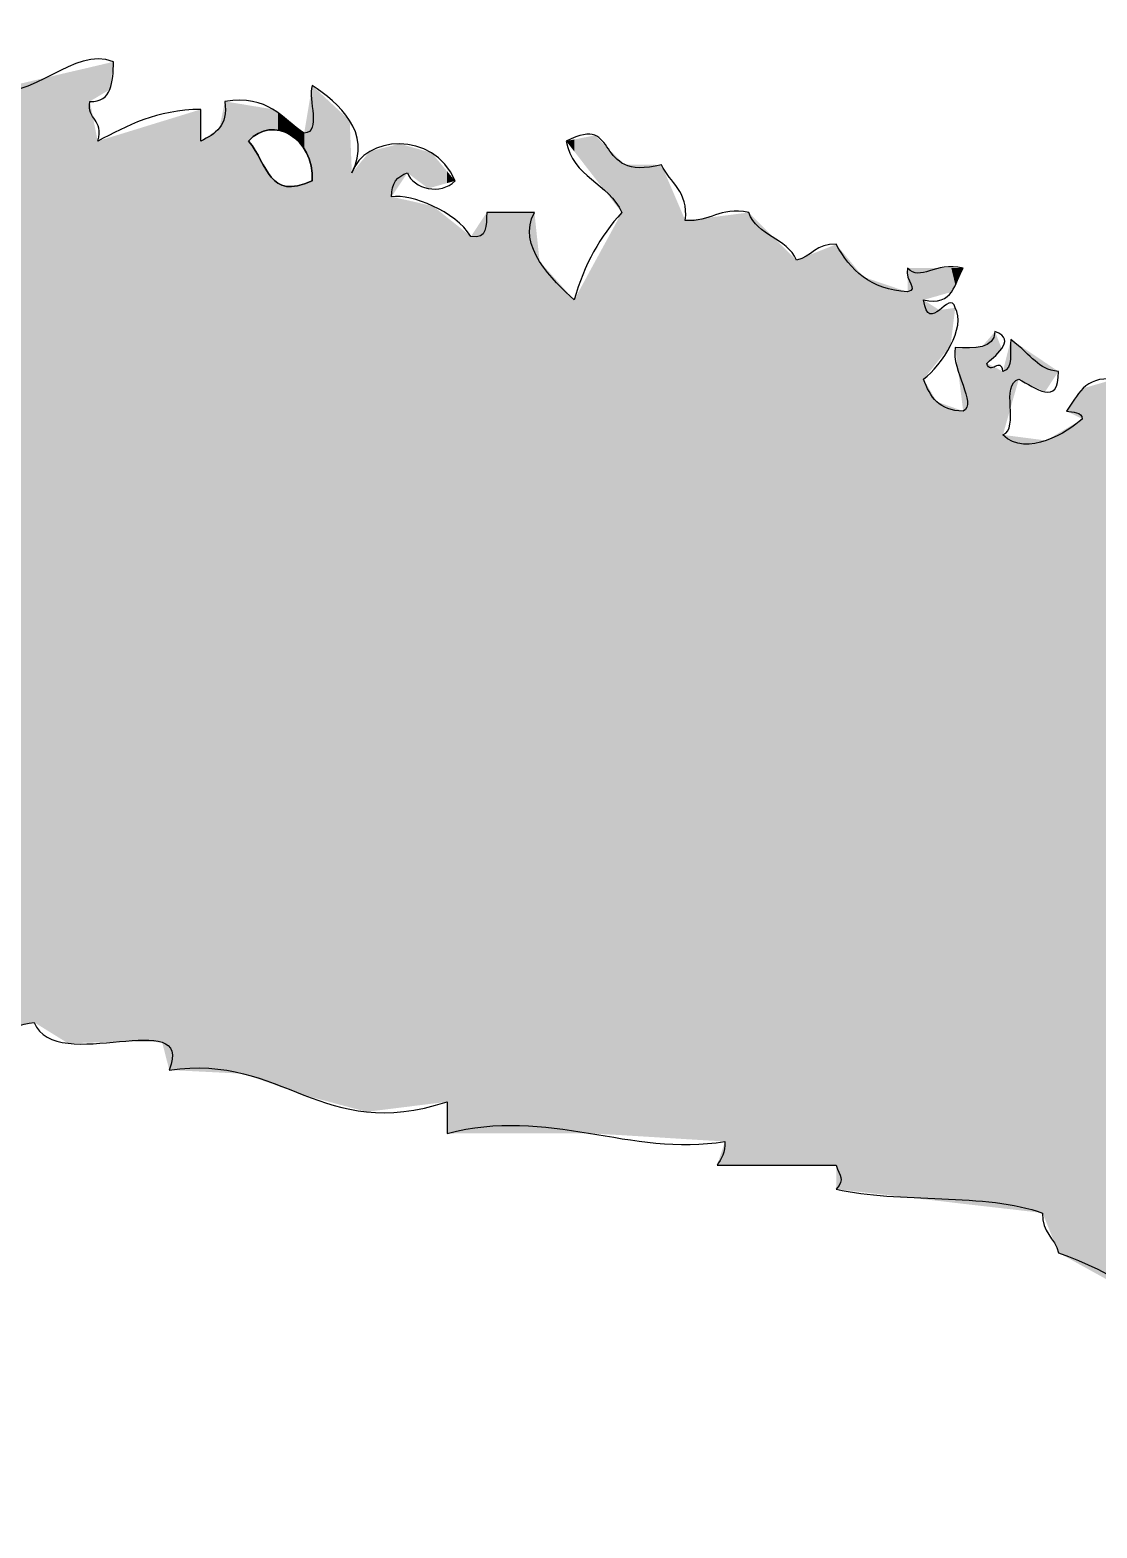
# Model space of a CAD drawing. Extents: x 25.5 to 72.5, y 5 to 83.
# Drawn here: x 49.37 to 60.75, y 67.07 to 83.04 of the extents above; entities that cross this region are included whole.
import ezdxf

# ---------------------------------------------------------------- set-up
doc = ezdxf.new("R2010")
doc.units = 0
doc.layers.add('LAYER_1', color=7, linetype='CONTINUOUS')

# ---------------------------------------------------------------- blocks, each defined once
blk = doc.blocks.new('*U12')
at = {"layer": 'LAYER_1', "color": 7}
for points in [[(50.01, 72.245), (49.777, 82.591), (50.01, 82.645)], [(50.094, 82.332), (50.01, 82.645), (50.094, 82.665)], [(50.222, 82.408), (50.094, 82.665), (50.222, 82.695)], [(50.222, 82.408), (50.222, 82.695), (50.264, 82.705)], [(49.417, 72.461), (48.825, 82.367), (49.417, 82.506)], [(49.777, 72.238), (49.417, 82.506), (49.777, 82.591)], [(49.417, 72.461), (49.417, 82.506), (49.777, 72.238)], [(52.38, 81.519), (52.369, 82.382), (52.38, 82.447)], [(52.381, 81.435), (52.38, 82.447), (52.381, 82.451)], [(52.38, 81.519), (52.38, 82.447), (52.381, 81.435)], [(52.381, 71.662), (52.381, 82.451), (52.781, 71.555)], [(51.449, 71.923), (51.393, 82), (51.449, 82.282)], [(51.449, 71.923), (51.449, 82.282), (51.647, 71.913)], [(52.369, 81.597), (52.349, 82.262), (52.369, 82.382)], [(52.369, 81.597), (52.369, 82.382), (52.38, 81.519)], [(51.195, 71.936), (50.857, 82.093), (51.195, 82.197)], [(51.647, 71.913), (51.647, 82.25), (51.703, 71.893)], [(51.977, 81.979), (51.977, 82.184), (51.978, 81.979)], [(51.978, 81.979), (51.978, 82.184), (52.015, 81.974)], [(52.015, 81.974), (52.015, 82.156), (52.035, 81.971)], [(52.035, 81.971), (52.035, 82.141), (52.057, 81.964)], [(52.057, 81.964), (52.057, 82.124), (52.092, 81.953)], [(52.349, 81.669), (52.321, 82.093), (52.349, 82.262)], [(52.349, 81.669), (52.349, 82.262), (52.369, 81.597)], [(50.781, 72.249), (50.327, 81.93), (50.781, 82.07)], [(50.857, 71.953), (50.781, 82.07), (50.857, 82.093)], [(50.781, 72.249), (50.781, 82.07), (50.857, 71.953)], [(50.857, 71.953), (50.857, 82.093), (51.195, 71.936)], [(51.393, 71.926), (51.195, 81.859), (51.393, 82)], [(51.393, 71.926), (51.393, 82), (51.449, 71.923)], [(52.092, 81.953), (52.092, 82.098), (52.106, 81.946)], [(52.106, 81.946), (52.106, 82.087), (52.146, 81.926)], [(52.146, 81.926), (52.146, 82.057), (52.161, 81.915)], [(52.161, 81.915), (52.161, 82.045), (52.197, 81.89)], [(52.197, 81.89), (52.197, 82.018), (52.225, 81.864)], [(52.225, 81.864), (52.225, 81.997), (52.244, 81.846)], [(52.244, 81.846), (52.244, 81.983), (52.286, 81.794)], [(52.298, 81.773), (52.296, 81.943), (52.298, 81.955)], [(52.321, 81.735), (52.298, 81.955), (52.321, 82.093)], [(52.298, 81.773), (52.298, 81.955), (52.321, 81.735)], [(52.321, 81.735), (52.321, 82.093), (52.349, 81.669)], [(52.781, 71.555), (52.781, 82.079), (52.804, 71.549)], [(50.222, 72.252), (50.094, 81.859), (50.222, 81.898)], [(50.264, 72.254), (50.222, 81.898), (50.264, 81.911)], [(50.327, 72.256), (50.264, 81.911), (50.327, 81.93)], [(50.327, 72.256), (50.327, 81.93), (50.781, 72.249)], [(51.195, 71.936), (51.195, 81.859), (51.393, 71.926)], [(51.703, 71.893), (51.703, 81.859), (51.74, 71.88)], [(51.74, 71.88), (51.74, 81.81), (51.753, 71.876)], [(52.286, 81.794), (52.286, 81.951), (52.293, 81.782)], [(52.293, 81.782), (52.293, 81.945), (52.296, 81.777)], [(52.296, 81.777), (52.296, 81.943), (52.298, 81.773)], [(53.227, 71.54), (52.995, 81.749), (53.227, 81.808)], [(53.314, 81.397), (53.227, 81.808), (53.314, 81.83)], [(53.397, 81.52), (53.397, 81.807), (53.617, 81.354)], [(55.175, 81.75), (55.09, 81.859), (55.175, 81.876)], [(55.326, 81.555), (55.175, 81.876), (55.326, 81.906)], [(55.175, 81.75), (55.175, 81.876), (55.326, 81.555)], [(55.394, 81.467), (55.326, 81.906), (55.394, 81.92)], [(55.326, 81.555), (55.326, 81.906), (55.394, 81.467)], [(55.394, 81.467), (55.394, 81.92), (55.54, 81.28)], [(51.753, 71.876), (51.753, 81.791), (51.773, 71.869)], [(51.773, 71.869), (51.773, 81.76), (51.806, 71.857)], [(51.806, 71.857), (51.806, 81.702), (51.832, 71.848)], [(51.832, 71.848), (51.832, 81.656), (51.862, 71.837)], [(52.962, 71.507), (52.804, 81.52), (52.962, 81.709)], [(52.995, 71.511), (52.962, 81.709), (52.995, 81.749)], [(55.54, 81.28), (55.54, 81.776), (55.682, 81.097)], [(55.682, 71.258), (55.682, 81.639), (55.714, 71.256)], [(51.862, 71.837), (51.862, 81.602), (51.886, 71.829)], [(51.886, 71.829), (51.886, 81.558), (51.914, 71.819)], [(51.914, 71.819), (51.914, 81.513), (51.919, 71.817)], [(51.919, 71.817), (51.919, 81.506), (51.944, 71.808)], [(52.804, 71.549), (52.804, 81.52), (52.962, 71.507)], [(55.714, 71.256), (55.714, 81.609), (56.106, 71.232)], [(56.106, 71.232), (56.106, 81.605), (56.36, 71.216)], [(51.944, 71.808), (51.944, 81.473), (51.959, 71.803)], [(51.959, 71.803), (51.959, 81.458), (51.977, 71.797)], [(51.977, 71.797), (51.977, 81.438), (51.978, 71.797)], [(51.978, 71.797), (51.978, 81.438), (52.015, 71.783)], [(52.015, 71.783), (52.015, 81.409), (52.035, 71.776)], [(52.035, 71.776), (52.035, 81.399), (52.057, 71.768)], [(52.057, 71.768), (52.057, 81.388), (52.092, 71.756)], [(52.092, 71.756), (52.092, 81.379), (52.106, 71.751)], [(52.106, 71.751), (52.106, 81.376), (52.146, 71.737)], [(52.146, 71.737), (52.146, 81.374), (52.161, 71.732)], [(52.197, 71.719), (52.161, 81.373), (52.197, 81.378)], [(52.161, 71.732), (52.161, 81.373), (52.197, 71.719)], [(52.225, 71.709), (52.197, 81.378), (52.225, 81.382)], [(52.197, 71.719), (52.197, 81.378), (52.225, 71.709)], [(52.244, 71.703), (52.225, 81.382), (52.244, 81.387)], [(52.225, 71.709), (52.225, 81.382), (52.244, 71.703)], [(52.286, 71.688), (52.244, 81.387), (52.286, 81.399)], [(52.244, 71.703), (52.244, 81.387), (52.286, 71.688)], [(52.293, 71.685), (52.286, 81.399), (52.293, 81.401)], [(52.286, 71.688), (52.286, 81.399), (52.293, 71.685)], [(52.293, 71.685), (52.293, 81.401), (52.296, 71.685)], [(52.296, 71.685), (52.293, 81.401), (52.296, 81.401)], [(52.298, 71.684), (52.296, 81.401), (52.298, 81.402)], [(52.296, 71.685), (52.296, 81.401), (52.298, 71.684)], [(52.321, 71.678), (52.298, 81.402), (52.321, 81.411)], [(52.298, 71.684), (52.298, 81.402), (52.321, 71.678)], [(52.349, 71.67), (52.321, 81.411), (52.349, 81.423)], [(52.321, 71.678), (52.321, 81.411), (52.349, 71.67)], [(52.369, 71.665), (52.349, 81.423), (52.369, 81.431)], [(52.349, 71.67), (52.349, 81.423), (52.369, 71.665)], [(52.38, 71.662), (52.369, 81.431), (52.38, 81.435)], [(52.369, 71.665), (52.369, 81.431), (52.38, 71.662)], [(52.38, 71.662), (52.38, 81.435), (52.381, 71.662)], [(52.381, 71.662), (52.38, 81.435), (52.381, 81.435)], [(54.243, 71.276), (54.074, 80.843), (54.243, 81.097)], [(55.682, 71.258), (55.54, 80.835), (55.682, 81.097)], [(56.698, 71.196), (56.36, 81.012), (56.698, 81.054)], [(56.36, 71.216), (56.36, 81.012), (56.698, 71.196)], [(56.783, 71.191), (56.698, 81.054), (56.783, 81.065)], [(56.698, 71.196), (56.698, 81.054), (56.783, 71.191)], [(57.037, 70.937), (56.783, 81.065), (57.037, 81.097)], [(55.54, 71.266), (55.394, 80.568), (55.54, 80.835)], [(55.54, 71.266), (55.54, 80.835), (55.682, 71.258)], [(57.969, 70.937), (57.545, 80.589), (57.969, 80.758)], [(57.969, 70.683), (57.969, 80.758), (58.256, 70.649)], [(55.394, 71.275), (55.326, 80.443), (55.394, 80.568)], [(55.394, 71.275), (55.394, 80.568), (55.54, 71.266)], [(55.326, 71.279), (55.175, 80.165), (55.326, 80.443)], [(55.326, 71.279), (55.326, 80.443), (55.394, 71.275)], [(58.256, 70.649), (58.256, 80.411), (58.731, 70.595)], [(58.731, 70.595), (58.731, 80.504), (58.9, 70.575)], [(59.189, 79.68), (59.069, 80.057), (59.189, 80.074)], [(59.197, 79.745), (59.189, 80.074), (59.197, 80.075)], [(59.197, 79.745), (59.197, 80.075), (59.238, 80.081)], [(59.577, 70.497), (59.524, 79.668), (59.577, 79.729)], [(59.662, 79.573), (59.577, 79.729), (59.662, 79.827)], [(59.831, 79.023), (59.747, 79.403), (59.831, 79.742)], [(59.323, 78.98), (59.238, 79.657), (59.323, 79.66)], [(59.524, 70.503), (59.323, 79.66), (59.524, 79.668)], [(59.323, 70.526), (59.323, 79.66), (59.524, 70.503)], [(59.524, 70.503), (59.524, 79.668), (59.577, 70.497)], [(59.916, 79.319), (59.916, 79.686), (60.17, 79.196)], [(59.577, 70.497), (59.577, 79.488), (59.662, 70.487)], [(59.662, 70.487), (59.662, 79.446), (59.734, 70.479)], [(59.734, 70.479), (59.734, 79.409), (59.747, 70.477)], [(60.17, 79.196), (60.17, 79.516), (60.195, 79.184)], [(58.9, 70.575), (58.9, 79.319), (59.042, 70.559)], [(60.897, 69.696), (60.604, 79.223), (60.897, 79.308)], [(59.042, 70.559), (59.042, 79.08), (59.069, 70.556)], [(60.593, 78.895), (60.424, 78.98), (60.593, 79.208)], [(60.604, 69.858), (60.593, 79.208), (60.604, 79.223)], [(60.593, 69.864), (60.593, 79.208), (60.604, 69.858)], [(60.604, 69.858), (60.604, 79.223), (60.897, 69.696)], [(59.069, 70.556), (59.069, 79.07), (59.189, 70.542)], [(59.189, 70.542), (59.189, 79.027), (59.197, 70.541)], [(59.197, 70.541), (59.197, 79.025), (59.238, 70.536)], [(59.238, 70.536), (59.238, 79.01), (59.323, 70.526)], [(60.424, 69.958), (60.339, 78.744), (60.424, 78.794)], [(60.593, 69.864), (60.424, 78.794), (60.593, 78.895)], [(60.424, 69.958), (60.424, 78.794), (60.593, 69.864)], [(59.747, 70.477), (59.747, 78.726), (59.831, 70.468)], [(59.831, 70.468), (59.831, 78.715), (59.916, 70.458)], [(59.916, 70.458), (59.916, 78.704), (60.17, 70.428)], [(60.17, 70.428), (60.17, 78.671), (60.195, 70.366)], [(60.195, 70.366), (60.195, 78.668), (60.209, 70.331)], [(60.339, 70.005), (60.209, 78.666), (60.339, 78.744)], [(60.209, 70.331), (60.209, 78.666), (60.339, 70.005)], [(60.339, 70.005), (60.339, 78.744), (60.424, 69.958)], [(56.783, 70.937), (56.698, 70.937), (56.783, 71.191)]]:
    blk.add_solid(points, dxfattribs=at)
at = {"layer": 'LAYER_1', "color": 7, "extrusion": (0, 0, -1)}
for points in [[(-50.01, 82.282), (-50.01, 82.645), (-50.094, 82.332)], [(-50.094, 82.332), (-50.094, 82.665), (-50.222, 82.408)], [(-49.777, 72.238), (-49.777, 82.591), (-50.01, 72.245)], [(-52.781, 71.555), (-52.381, 82.451), (-52.781, 82.079)], [(-48.825, 72.342), (-48.825, 82.367), (-49.417, 72.461)], [(-50.01, 72.245), (-50.01, 82.282), (-50.094, 72.248)], [(-50.094, 72.248), (-50.01, 82.282), (-50.094, 81.859)], [(-51.647, 71.913), (-51.449, 82.282), (-51.647, 82.25)], [(-51.703, 71.893), (-51.647, 82.25), (-51.703, 82.24)], [(-51.703, 81.859), (-51.703, 82.24), (-51.74, 81.894)], [(-51.74, 81.894), (-51.703, 82.24), (-51.74, 82.234)], [(-51.74, 81.894), (-51.74, 82.234), (-51.753, 81.906)], [(-51.753, 81.906), (-51.74, 82.234), (-51.753, 82.232)], [(-51.753, 81.906), (-51.753, 82.232), (-51.773, 81.92)], [(-51.773, 81.92), (-51.753, 82.232), (-51.773, 82.229)], [(-51.773, 81.92), (-51.773, 82.229), (-51.806, 81.941)], [(-51.806, 81.941), (-51.773, 82.229), (-51.806, 82.224)], [(-51.806, 81.941), (-51.806, 82.224), (-51.832, 81.952)], [(-51.832, 81.952), (-51.806, 82.224), (-51.832, 82.219)], [(-51.832, 81.952), (-51.832, 82.219), (-51.862, 81.965)], [(-51.862, 81.965), (-51.832, 82.219), (-51.862, 82.214)], [(-51.862, 81.965), (-51.862, 82.214), (-51.886, 81.97)], [(-51.886, 81.97), (-51.862, 82.214), (-51.886, 82.211)], [(-51.886, 81.97), (-51.886, 82.211), (-51.914, 81.976)], [(-51.914, 81.976), (-51.886, 82.211), (-51.914, 82.206)], [(-51.914, 81.976), (-51.914, 82.206), (-51.919, 81.977)], [(-51.919, 81.977), (-51.914, 82.206), (-51.919, 82.205)], [(-51.919, 81.977), (-51.919, 82.205), (-51.944, 81.978)], [(-51.944, 81.978), (-51.919, 82.205), (-51.944, 82.201)], [(-51.944, 81.978), (-51.944, 82.201), (-51.959, 81.979)], [(-51.959, 81.979), (-51.944, 82.201), (-51.959, 82.199)], [(-51.959, 81.979), (-51.959, 82.199), (-51.977, 81.979)], [(-51.977, 81.979), (-51.959, 82.199), (-51.977, 82.184)], [(-51.978, 81.979), (-51.977, 82.184), (-51.978, 82.184)], [(-52.015, 81.974), (-51.978, 82.184), (-52.015, 82.156)], [(-52.035, 81.971), (-52.015, 82.156), (-52.035, 82.141)], [(-52.057, 81.964), (-52.035, 82.141), (-52.057, 82.124)], [(-52.092, 81.953), (-52.057, 82.124), (-52.092, 82.098)], [(-52.106, 81.946), (-52.092, 82.098), (-52.106, 82.087)], [(-52.146, 81.926), (-52.106, 82.087), (-52.146, 82.057)], [(-52.161, 81.915), (-52.146, 82.057), (-52.161, 82.045)], [(-52.197, 81.89), (-52.161, 82.045), (-52.197, 82.018)], [(-52.225, 81.864), (-52.197, 82.018), (-52.225, 81.997)], [(-52.244, 81.846), (-52.225, 81.997), (-52.244, 81.983)], [(-52.286, 81.794), (-52.244, 81.983), (-52.286, 81.951)], [(-52.804, 71.549), (-52.781, 82.079), (-52.804, 81.52)], [(-50.094, 72.248), (-50.094, 81.859), (-50.222, 72.252)], [(-50.222, 72.252), (-50.222, 81.898), (-50.264, 72.254)], [(-50.264, 72.254), (-50.264, 81.911), (-50.327, 72.256)], [(-51.74, 71.88), (-51.703, 81.859), (-51.74, 81.81)], [(-51.753, 71.876), (-51.74, 81.81), (-51.753, 81.791)], [(-52.293, 81.782), (-52.286, 81.951), (-52.293, 81.945)], [(-52.296, 81.777), (-52.293, 81.945), (-52.296, 81.943)], [(-53.227, 81.266), (-53.227, 81.808), (-53.314, 81.397)], [(-53.314, 81.397), (-53.314, 81.83), (-53.397, 81.52)], [(-53.397, 81.52), (-53.314, 81.83), (-53.397, 81.807)], [(-53.617, 81.354), (-53.397, 81.807), (-53.617, 81.745)], [(-55.54, 81.28), (-55.394, 81.92), (-55.54, 81.776)], [(-51.773, 71.869), (-51.753, 81.791), (-51.773, 81.76)], [(-51.806, 71.857), (-51.773, 81.76), (-51.806, 81.702)], [(-51.832, 71.848), (-51.806, 81.702), (-51.832, 81.656)], [(-51.862, 71.837), (-51.832, 81.656), (-51.862, 81.602)], [(-52.962, 71.507), (-52.962, 81.709), (-52.995, 71.511)], [(-52.995, 71.511), (-52.995, 81.749), (-53.227, 71.54)], [(-53.617, 81.354), (-53.617, 81.745), (-53.653, 81.364)], [(-53.653, 81.364), (-53.617, 81.745), (-53.653, 81.735)], [(-53.653, 81.364), (-53.653, 81.735), (-53.669, 81.368)], [(-53.669, 81.368), (-53.653, 81.735), (-53.669, 81.716)], [(-53.669, 81.368), (-53.669, 81.716), (-53.82, 81.411)], [(-53.82, 81.411), (-53.669, 81.716), (-53.82, 81.536)], [(-55.682, 81.097), (-55.54, 81.776), (-55.682, 81.639)], [(-55.714, 71.256), (-55.682, 81.639), (-55.714, 81.609)], [(-51.886, 71.829), (-51.862, 81.602), (-51.886, 81.558)], [(-51.914, 71.819), (-51.886, 81.558), (-51.914, 81.513)], [(-51.919, 71.817), (-51.914, 81.513), (-51.919, 81.506)], [(-51.944, 71.808), (-51.919, 81.506), (-51.944, 81.473)], [(-53.82, 81.411), (-53.82, 81.536), (-53.904, 81.435)], [(-56.106, 71.232), (-55.714, 81.609), (-56.106, 81.605)], [(-56.36, 71.216), (-56.106, 81.605), (-56.36, 81.012)], [(-51.959, 71.803), (-51.944, 81.473), (-51.959, 81.458)], [(-51.977, 71.797), (-51.959, 81.458), (-51.977, 81.438)], [(-51.978, 71.797), (-51.977, 81.438), (-51.978, 81.438)], [(-52.015, 71.783), (-51.978, 81.438), (-52.015, 81.409)], [(-52.035, 71.776), (-52.015, 81.409), (-52.035, 81.399)], [(-52.057, 71.768), (-52.035, 81.399), (-52.057, 81.388)], [(-52.092, 71.756), (-52.057, 81.388), (-52.092, 81.379)], [(-52.106, 71.751), (-52.092, 81.379), (-52.106, 81.376)], [(-52.146, 71.737), (-52.106, 81.376), (-52.146, 81.374)], [(-52.161, 71.732), (-52.146, 81.374), (-52.161, 81.373)], [(-53.227, 71.54), (-53.227, 81.266), (-53.314, 71.551)], [(-53.314, 71.551), (-53.227, 81.266), (-53.314, 81.246)], [(-53.314, 71.551), (-53.314, 81.246), (-53.397, 71.561)], [(-53.397, 71.561), (-53.314, 81.246), (-53.397, 81.228)], [(-53.397, 71.561), (-53.397, 81.228), (-53.617, 71.589)], [(-53.617, 71.589), (-53.397, 81.228), (-53.617, 81.177)], [(-53.617, 71.589), (-53.617, 81.177), (-53.653, 71.593)], [(-53.653, 71.593), (-53.617, 81.177), (-53.653, 81.169)], [(-53.653, 71.593), (-53.653, 81.169), (-53.669, 71.595)], [(-53.669, 71.595), (-53.653, 81.169), (-53.669, 81.166)], [(-53.669, 71.595), (-53.669, 81.166), (-53.82, 71.614)], [(-53.82, 71.614), (-53.669, 81.166), (-53.82, 81.045)], [(-53.82, 71.275), (-53.82, 81.045), (-53.904, 71.276)], [(-53.904, 71.276), (-53.82, 81.045), (-53.904, 80.978)], [(-54.243, 71.276), (-54.243, 81.097), (-54.751, 71.278)], [(-54.751, 71.278), (-54.243, 81.097), (-54.751, 81.097)], [(-54.751, 71.278), (-54.751, 81.097), (-54.806, 71.278)], [(-54.806, 71.278), (-54.751, 81.097), (-54.806, 80.576)], [(-56.783, 70.937), (-56.783, 81.065), (-57.037, 70.937)], [(-57.037, 70.937), (-57.037, 81.097), (-57.545, 70.937)], [(-57.545, 70.937), (-57.037, 81.097), (-57.545, 80.589)], [(-53.904, 71.276), (-53.904, 80.978), (-54.074, 71.276)], [(-54.074, 71.276), (-53.904, 80.978), (-54.074, 80.843)], [(-54.074, 71.276), (-54.074, 80.843), (-54.243, 71.276)], [(-58.256, 70.649), (-57.969, 80.758), (-58.256, 80.411)], [(-54.806, 71.278), (-54.806, 80.576), (-55.09, 71.279)], [(-55.09, 71.279), (-54.806, 80.576), (-55.09, 80.26)], [(-57.545, 70.937), (-57.545, 80.589), (-57.969, 70.937)], [(-58.731, 70.595), (-58.256, 80.411), (-58.731, 80.25)], [(-58.9, 70.575), (-58.731, 80.504), (-58.9, 80.504)], [(-58.9, 80.165), (-58.9, 80.504), (-59.042, 80.205)], [(-59.042, 80.205), (-58.9, 80.504), (-59.042, 80.504)], [(-59.042, 80.205), (-59.042, 80.504), (-59.069, 80.213)], [(-59.069, 80.213), (-59.042, 80.504), (-59.069, 80.504)], [(-59.069, 80.213), (-59.069, 80.504), (-59.189, 80.247)], [(-59.189, 80.247), (-59.069, 80.504), (-59.189, 80.504)], [(-59.189, 80.247), (-59.189, 80.504), (-59.197, 80.249)], [(-59.197, 80.249), (-59.189, 80.504), (-59.197, 80.504)], [(-59.197, 80.249), (-59.197, 80.504), (-59.238, 80.333)], [(-59.238, 80.333), (-59.197, 80.504), (-59.238, 80.504)], [(-59.238, 80.333), (-59.238, 80.504), (-59.323, 80.504)], [(-55.09, 71.279), (-55.09, 80.26), (-55.175, 71.279)], [(-55.175, 71.279), (-55.09, 80.26), (-55.175, 80.165)], [(-55.175, 71.279), (-55.175, 80.165), (-55.326, 71.279)], [(-58.9, 79.319), (-58.9, 80.165), (-59.042, 79.496)], [(-59.042, 79.496), (-58.9, 80.165), (-59.042, 80.074)], [(-59.042, 79.496), (-59.042, 80.074), (-59.069, 79.53)], [(-59.069, 79.53), (-59.042, 80.074), (-59.069, 80.057)], [(-59.069, 79.53), (-59.069, 80.057), (-59.189, 79.68)], [(-59.189, 79.68), (-59.189, 80.074), (-59.197, 79.745)], [(-59.577, 79.488), (-59.577, 79.729), (-59.662, 79.573)], [(-59.662, 79.573), (-59.662, 79.827), (-59.734, 79.646)], [(-59.831, 79.023), (-59.831, 79.742), (-59.916, 79.319)], [(-59.916, 79.319), (-59.831, 79.742), (-59.916, 79.686)], [(-60.17, 79.196), (-59.916, 79.686), (-60.17, 79.516)], [(-59.662, 70.487), (-59.577, 79.488), (-59.662, 79.446)], [(-59.734, 70.479), (-59.662, 79.446), (-59.734, 79.409)], [(-59.747, 70.477), (-59.734, 79.409), (-59.747, 79.403)], [(-59.747, 78.726), (-59.747, 79.403), (-59.831, 79.023)], [(-60.195, 79.184), (-60.17, 79.516), (-60.195, 79.499)], [(-60.195, 79.184), (-60.195, 79.499), (-60.209, 79.205)], [(-60.209, 79.205), (-60.195, 79.499), (-60.209, 79.49)], [(-60.209, 79.205), (-60.209, 79.49), (-60.339, 79.403)], [(-59.042, 70.559), (-58.9, 79.319), (-59.042, 79.08)], [(-59.069, 70.556), (-59.042, 79.08), (-59.069, 79.07)], [(-59.189, 70.542), (-59.069, 79.07), (-59.189, 79.027)], [(-59.197, 70.541), (-59.189, 79.027), (-59.197, 79.025)], [(-59.238, 70.536), (-59.197, 79.025), (-59.238, 79.01)], [(-59.323, 70.526), (-59.238, 79.01), (-59.323, 78.98)], [(-59.831, 70.468), (-59.747, 78.726), (-59.831, 78.715)], [(-59.916, 70.458), (-59.831, 78.715), (-59.916, 78.704)], [(-60.17, 70.428), (-59.916, 78.704), (-60.17, 78.671)], [(-60.195, 70.366), (-60.17, 78.671), (-60.195, 78.668)], [(-60.209, 70.331), (-60.195, 78.668), (-60.209, 78.666)]]:
    blk.add_solid(points, dxfattribs=at)

msp = doc.modelspace()

# ---------------------------------------------------------------- linework, layer by layer
at = {"layer": 'LAYER_1'}
for points, knots in [([(28.758, 72.969), (28.864, 73.176), (29.005, 72.715), (29.182, 72.715), (28.978, 73.046), (29.32, 73.869), (29.774, 73.731), (29.472, 74.112), (29.841, 74.182), (29.774, 74.747), (30.143, 74.833), (30.164, 74.571), (30.367, 74.492), (30.312, 74.239), (30.186, 74.574), (30.029, 74.492), (30.146, 74.384), (30.08, 74.093), (30.198, 73.985), (30.524, 74.281), (30.525, 73.968), (30.791, 73.815), (30.618, 74.605), (30.732, 74.566), (30.536, 75.339), (30.808, 75.413), (30.801, 75.209), (30.875, 75.085), (31.124, 75.157), (30.765, 75.298), (30.875, 75.509), (30.986, 75.422), (31.187, 75.426), (31.299, 75.339), (31.324, 75.562), (30.97, 75.406), (31.044, 75.678), (31.31, 75.718), (31.268, 75.45), (31.468, 75.424), (31.449, 76.035), (32.012, 75.701), (32.399, 75.678), (32.361, 76.032), (32.002, 76.483), (32.653, 76.44), (32.603, 76.615), (32.758, 76.996), (32.569, 77.033), (32.999, 77.303), (33.156, 76.47), (33.161, 76.271), (33.801, 76.165), (33.827, 76.94), (34.346, 76.694), (34.617, 76.875), (34.533, 77.41), (34.855, 77.541), (34.867, 77.807), (34.637, 77.831), (34.431, 77.879), (34.37, 78.138), (34.577, 78.128), (34.516, 78.387), (34.77, 78.275), (35.164, 78.301), (35.532, 78.303), (35.598, 78.227), (35.623, 78.111), (35.616, 77.964), (36.077, 78.03), (36.277, 77.834), (36.548, 77.71), (36.787, 77.725), (36.653, 78.112), (36.971, 78.049), (36.868, 78.457), (36.635, 78.462), (36.463, 78.641), (36.53, 79.009), (36.396, 79.085), (36.802, 79.149), (36.622, 79.28), (36.487, 79.455), (36.294, 79.573), (36.318, 79.7), (36.658, 79.929), (36.463, 79.996), (36.598, 80.143), (36.844, 80.179), (37.141, 80.165), (37.086, 79.665), (37.707, 79.545), (37.733, 78.895), (37.902, 78.895), (38.072, 78.895), (38.241, 78.895), (38.051, 79.157), (37.899, 79.456), (37.649, 79.657), (38.044, 79.475), (38.165, 80.239), (38.495, 80.081), (38.557, 80.34), (38.349, 80.33), (38.41, 80.589), (38.667, 80.478), (38.747, 80.192), (38.749, 79.827), (38.89, 79.827), (39.031, 79.827), (39.172, 79.827), (39.119, 79.434), (39.326, 79.303), (39.511, 79.149), (39.632, 79.168), (39.433, 79.571), (39.511, 79.827), (39.95, 80.094), (40.108, 80.641), (40.358, 81.097), (40.64, 81.182), (40.635, 80.979), (40.612, 80.758), (40.809, 80.885), (40.741, 80.965), (40.697, 81.181), (41.061, 80.897), (40.858, 80.044), (41.628, 80.165), (41.628, 80.052), (41.628, 79.94), (41.628, 79.827), (42.006, 79.815), (41.953, 80.235), (42.051, 80.504), (42.211, 80.495), (42.11, 80.224), (42.305, 80.25), (42.352, 80.062), (42.144, 80.129), (42.136, 79.996), (42.364, 79.829), (42.758, 80.217), (42.813, 80.504), (42.95, 80.528), (42.959, 80.424), (43.067, 80.419), (43.12, 80.518), (43.11, 80.641), (43.321, 80.758), (43.221, 81.217), (42.904, 80.528), (42.729, 80.843), (42.813, 81.255), (43.375, 80.861), (43.66, 80.927), (43.635, 80.755), (43.431, 80.761), (43.406, 80.589), (43.463, 80.403), (43.687, 80.749), (43.744, 80.843), (44.576, 80.148), (44.913, 82.074), (45.777, 81.859), (45.7, 81.709), (45.465, 81.719), (45.438, 81.52), (46.155, 81.621), (46.741, 81.853), (47.385, 82.028), (47.385, 81.943), (47.385, 81.859), (47.385, 81.774), (47.685, 82.08), (47.08, 82.198), (47.047, 82.451), (47.366, 82.471), (47.234, 82.941), (47.47, 83.044), (47.772, 82.972), (47.48, 82.835), (47.555, 82.536), (47.953, 82.56), (48.154, 82.783), (48.655, 82.705), (48.656, 82.537), (48.886, 82.598), (48.825, 82.367), (49.455, 82.29), (49.817, 82.873), (50.264, 82.705), (50.254, 82.489), (50.248, 82.27), (50.01, 82.282), (49.975, 82.078), (50.164, 82.098), (50.094, 81.859), (50.41, 82.022), (50.719, 82.193), (51.195, 82.197), (51.195, 82.084), (51.195, 81.971), (51.195, 81.859), (51.344, 81.936), (51.489, 82.016), (51.449, 82.282), (51.92, 82.358), (52.054, 82.097), (52.296, 81.943), (52.483, 81.954), (52.332, 82.302), (52.381, 82.451), (52.66, 82.266), (53.026, 81.954), (52.804, 81.52), (52.927, 81.911), (53.675, 81.983), (53.904, 81.435), (53.755, 81.277), (53.458, 81.348), (53.397, 81.52), (53.292, 81.483), (53.223, 81.412), (53.227, 81.266), (53.447, 81.292), (53.903, 81.115), (54.074, 80.843), (54.254, 80.803), (54.235, 80.964), (54.243, 81.097), (54.413, 81.097), (54.582, 81.097), (54.751, 81.097), (54.555, 80.749), (54.952, 80.366), (55.175, 80.165), (55.278, 80.542), (55.455, 80.845), (55.682, 81.097), (55.547, 81.413), (55.156, 81.473), (55.09, 81.859), (55.684, 82.16), (55.356, 81.421), (56.106, 81.605), (56.193, 81.409), (56.397, 81.332), (56.36, 81.012), (56.633, 80.993), (56.718, 81.162), (57.037, 81.097), (57.124, 80.844), (57.447, 80.829), (57.545, 80.589), (57.706, 80.625), (57.758, 80.771), (57.969, 80.758), (58.117, 80.484), (58.333, 80.275), (58.731, 80.25), (58.856, 80.287), (58.697, 80.358), (58.731, 80.504), (58.872, 80.354), (59.014, 80.579), (59.323, 80.504), (59.228, 80.346), (59.223, 80.096), (58.9, 80.165), (58.957, 79.775), (59.181, 80.295), (59.238, 80.081), (59.36, 79.876), (59.098, 79.471), (58.9, 79.319), (58.967, 79.132), (59.07, 78.981), (59.323, 78.98), (59.479, 79.06), (59.193, 79.407), (59.238, 79.657), (59.449, 79.645), (59.649, 79.642), (59.662, 79.827), (59.921, 79.744), (59.624, 79.541), (59.577, 79.488), (59.607, 79.355), (59.726, 79.562), (59.747, 79.403), (59.861, 79.429), (59.817, 79.615), (59.831, 79.742), (60.072, 79.561), (60.109, 79.428), (60.339, 79.403), (60.345, 79.017), (60.09, 79.234), (59.916, 79.319), (59.715, 79.266), (59.929, 78.797), (59.747, 78.726), (60.003, 78.475), (60.441, 78.761), (60.593, 78.895), (60.591, 78.978), (60.49, 78.961), (60.424, 78.98), (60.546, 79.14), (60.613, 79.355), (60.932, 79.319), (60.916, 78.847), (60.769, 78.352), (61.186, 78.049), (61.457, 78.244), (61.006, 78.426), (61.101, 78.726), (61.269, 78.727), (61.209, 78.957), (61.44, 78.895), (61.156, 78.539), (61.798, 78.082), (61.355, 77.795), (61.468, 77.533), (61.732, 77.952), (61.863, 77.71), (61.899, 77.476), (61.548, 77.63), (61.525, 77.456), (61.704, 77.175), (61.771, 77.71), (62.032, 77.625), (62.451, 77.256), (63.21, 77.66), (63.726, 77.117), (63.371, 76.796), (64.196, 76.45), (63.726, 76.271), (63.7, 76.006), (63.971, 76.486), (63.98, 76.186), (64.065, 75.903), (63.862, 75.908), (63.641, 75.932), (63.716, 75.729), (63.68, 75.21), (64.065, 75.424), (64.098, 75.627), (63.679, 75.377), (63.81, 75.678), (64.185, 75.557), (64.032, 75.964), (64.319, 75.932), (64.33, 75.535), (64.51, 76.105), (64.826, 75.932), (64.683, 75.415), (65.639, 75.664), (65.419, 75.339), (66.018, 75.273), (66.42, 75.478), (66.859, 75.339), (66.917, 75.057), (66.684, 75.203), (66.604, 75.255), (66.64, 74.773), (66.875, 75.233), (67.197, 75.17), (67.21, 74.96), (67.213, 74.759), (67.028, 74.747), (67.189, 74.372), (67.774, 74.42), (67.79, 73.9), (67.705, 73.9), (67.621, 73.9), (67.536, 73.9), (67.666, 73.521), (67.979, 73.327), (68.044, 72.884), (68.203, 72.591), (68.819, 72.756), (68.721, 72.206), (68.567, 72.522), (68.142, 72.567), (68.129, 72.037), (68.433, 71.884), (68.756, 71.776), (69.229, 71.614), (69.229, 71.422), (68.8, 71.068), (69.314, 71.106), (69.156, 70.8), (69.04, 70.893), (69.144, 70.428), (69.119, 70.326), (69.389, 70.137), (69.399, 70.344), (69.565, 70.305), (69.551, 69.75), (69.229, 69.92), (69.291, 69.841), (69.383, 69.792), (69.483, 69.751), (69.407, 69.46), (69.117, 69.383), (69.144, 68.989), (69.657, 69.131), (69.699, 69.472), (70.076, 68.989), (69.953, 68.738), (69.746, 69.101), (69.483, 68.989), (69.487, 68.626), (69.66, 68.43), (69.399, 68.227), (69.609, 68.271), (69.7, 68.434), (69.822, 68.566), (70.033, 68.579), (70.084, 68.433), (70.245, 68.397), (70.05, 68.119), (70.416, 67.817), (70.33, 67.381), (70.193, 67.357), (70.184, 67.461), (70.076, 67.465), (70.134, 66.874), (70.682, 66.773), (70.838, 66.28), (70.686, 66.291), (70.659, 66.176), (70.499, 66.195), (70.37, 65.558), (70.817, 65.497), (70.923, 65.095), (70.748, 65.071), (70.843, 64.779), (70.669, 64.756), (70.97, 64.38), (70.973, 63.706), (71.346, 63.401), (71.084, 63.232), (70.867, 62.228), (71.431, 62.216), (71.156, 61.868), (71.387, 61.358), (71.685, 61.115), (71.629, 60.862), (71.504, 61.196), (71.346, 61.115), (71.359, 60.846), (71.538, 60.743), (71.515, 60.438), (71.199, 60.444), (71.03, 60.302), (70.923, 60.099), (70.987, 59.881), (71.193, 59.805), (71.515, 59.845), (71.555, 59.664), (71.394, 59.684), (71.261, 59.676), (71.184, 59.147), (71.942, 59.453), (71.938, 58.999), (71.57, 59.173), (71.561, 58.96), (71.854, 58.829), (71.564, 58.724), (71.564, 58.329), (71.177, 58.321), (71.248, 58.223), (71.288, 58.094), (71.261, 57.898), (71.329, 57.943), (71.399, 57.986), (71.515, 57.983), (71.178, 57.694), (71.983, 57.138), (71.346, 57.051), (71.622, 57.611), (71.317, 57.39), (71.007, 57.136), (71.334, 56.953), (71.56, 56.416), (71.346, 55.95), (70.915, 56.152), (69.982, 56.169), (70.16, 56.713), (69.999, 56.677), (70.007, 56.471), (69.737, 56.543), (69.72, 56.3), (69.759, 56.113), (69.907, 56.035), (69.551, 55.687), (69.461, 55.164), (69.568, 54.596), (69.909, 54.537), (69.776, 54.952), (70.076, 54.934), (70.13, 54.713), (70.095, 54.675), (70.245, 54.427), (70.104, 54.427), (69.963, 54.427), (69.822, 54.427), (70.146, 53.683), (69.608, 53.33), (69.653, 52.394), (69.36, 52.462), (69.295, 52.3), (69.144, 52.225), (69.372, 51.907), (69.258, 51.673), (69.229, 51.209), (69.285, 50.956), (69.41, 51.29), (69.568, 51.209), (69.391, 50.676), (69.5, 50.261), (69.229, 49.939), (69.412, 49.501), (69.86, 49.328), (69.822, 48.669), (69.661, 48.705), (69.609, 48.851), (69.399, 48.838), (69.275, 48.765), (69.13, 48.712), (69.144, 48.5), (69.161, 48.431), (69.23, 48.415), (69.229, 48.331), (69.597, 48.347), (69.673, 48.65), (69.737, 48.161), (69.434, 48.325), (69.427, 48.129), (69.144, 48.076), (69.218, 47.754), (69.374, 47.515), (69.314, 47.06), (69.044, 47.133), (69.052, 46.927), (68.891, 46.891), (69.07, 46.365), (69.038, 45.627), (69.737, 45.621), (69.759, 45.373), (69.546, 45.361), (69.568, 45.113), (69.643, 45.017), (69.804, 45.166), (69.737, 44.775), (69.904, 44.942), (70.221, 44.828), (70.415, 44.775), (70.182, 44.127), (70.157, 43.553), (69.822, 43.166), (70.034, 43.152), (70.087, 43.296), (70.16, 43.42), (70.39, 43.241), (69.933, 43.174), (70.16, 42.912), (70.322, 42.753), (70.314, 42.962), (70.584, 42.912), (70.649, 42.593), (70.48, 42.507), (70.499, 42.234), (70.113, 42.271), (69.567, 42.149), (69.314, 42.319), (69.255, 41.949), (69.458, 41.842), (69.399, 41.472), (69.202, 41.53), (69.172, 41.754), (68.975, 41.811), (69.171, 42.935), (68.262, 44.774), (68.975, 45.875), (68.715, 46.169), (68.532, 46.932), (68.721, 47.399), (68.708, 47.498), (68.567, 47.471), (68.467, 47.484), (68.332, 49.973), (68.038, 52.304), (67.959, 54.85), (68.134, 54.873), (67.979, 55.225), (68.213, 55.189), (68.047, 55.607), (67.977, 55.788), (67.959, 56.458), (68.084, 56.415), (68.173, 56.333), (68.298, 56.289), (68.175, 56.501), (68.093, 56.622), (68.213, 56.882), (68.166, 57.073), (68.081, 56.779), (67.959, 56.967), (68.116, 58.222), (67.611, 59.492), (67.705, 60.269), (67.544, 60.758), (67.055, 61.184), (66.859, 61.708), (66.821, 61.807), (66.93, 61.992), (66.943, 61.962), (66.639, 62.628), (65.838, 63.675), (65.335, 64.502), (64.545, 65.798), (63.354, 67.247), (62.456, 68.312), (62.214, 68.599), (62.12, 69), (61.863, 69.159), (61.412, 69.436), (60.922, 69.806), (60.339, 70.005), (60.303, 70.166), (60.157, 70.218), (60.17, 70.428), (59.57, 70.647), (58.634, 70.529), (57.969, 70.683), (58.07, 70.794), (58.002, 70.816), (57.969, 70.937), (57.545, 70.937), (57.122, 70.937), (56.698, 70.937), (56.744, 71.005), (56.787, 71.074), (56.783, 71.191), (55.779, 71.023), (54.889, 71.567), (53.82, 71.275), (53.82, 71.388), (53.82, 71.501), (53.82, 71.614), (52.475, 71.175), (52.08, 72.131), (50.857, 71.953), (51.135, 72.659), (49.645, 71.885), (49.417, 72.461), (49.117, 72.422), (48.928, 72.272), (48.571, 72.291), (48.571, 72.376), (48.571, 72.461), (48.571, 72.545), (47.341, 72.323), (46.625, 72.657), (45.861, 72.037), (45.913, 72.549), (44.5, 71.881), (43.914, 71.868), (43.916, 71.868), (43.912, 72.037), (43.914, 72.037), (43.565, 72.018), (43.188, 71.553), (42.983, 72.037), (42.671, 71.982), (42.561, 71.725), (42.39, 71.529), (42.238, 71.519), (42.211, 71.633), (42.051, 71.614), (39.352, 70.39), (37.865, 67.954), (35.955, 65.941), (35.16, 64.817), (34.245, 63.813), (34.008, 62.131), (33.923, 62.131), (33.838, 62.131), (33.754, 62.131), (33.5, 61.12), (33.586, 59.793), (33.669, 58.66), (33.601, 58.676), (33.585, 58.745), (33.5, 58.745), (33.599, 57.856), (33.525, 56.794), (33.838, 56.12), (33.725, 54.681), (33.945, 52.909), (33.161, 52.141), (33.573, 51.099), (32.504, 50.378), (32.822, 49.431), (32.764, 49.264), (32.597, 49.205), (32.399, 49.177), (32.438, 48.906), (32.722, 48.879), (32.738, 48.584), (32.3, 48.842), (32.381, 48.111), (32.569, 47.907), (32.189, 47.784), (31.913, 48.492), (31.637, 48.754), (31.68, 49.134), (31.916, 49.322), (32.23, 49.431), (32.191, 49.815), (31.885, 49.933), (31.891, 50.363), (32.111, 50.255), (32.147, 50.177), (32.399, 50.278), (32.448, 50.798), (31.849, 50.509), (31.552, 50.532), (31.567, 50.744), (31.422, 50.797), (31.299, 50.87), (31.457, 51.05), (31.974, 50.872), (32.06, 51.125), (31.942, 51.334), (31.769, 51.274), (31.552, 51.209), (31.53, 51.849), (31.178, 52.283), (31.637, 52.649), (31.504, 53.532), (30.81, 53.853), (30.367, 54.427), (30.173, 53.527), (30.787, 52.989), (30.536, 51.717), (30.297, 51.647), (30.317, 51.836), (30.113, 51.802), (30.469, 51.413), (30.13, 50.869), (30.113, 50.363), (29.988, 50.407), (29.9, 50.488), (29.774, 50.532), (29.897, 50.316), (30.237, 50.317), (30.113, 49.855), (29.955, 49.787), (29.803, 49.713), (29.605, 49.685), (29.581, 49.822), (29.685, 49.831), (29.69, 49.939), (29.35, 49.856), (28.947, 49.835), (28.504, 49.855), (28.634, 50.036), (28.849, 50.131), (28.843, 50.447), (29.074, 50.509), (29.014, 50.279), (29.182, 50.278), (29.194, 50.811), (28.753, 51.589), (27.996, 51.633), (27.93, 52.303), (27.748, 52.735), (27.743, 53.156), (27.439, 53.107), (27.333, 53.255), (27.15, 53.326), (27.082, 53.62), (27.276, 53.651), (27.235, 53.919), (27.148, 53.864), (27.147, 53.724), (26.98, 53.749), (27.056, 54.182), (27.206, 54.188), (27.404, 54.596), (27.332, 54.722), (27.131, 54.718), (26.98, 54.765), (27.033, 54.995), (26.873, 55.437), (27.065, 55.527), (27.039, 55.642), (26.853, 55.597), (26.727, 55.612), (26.932, 55.842), (26.576, 56.025), (26.557, 56.289), (26.394, 56.255), (26.49, 55.961), (26.218, 56.035), (25.743, 56.068), (26.277, 57.11), (25.626, 56.967), (25.63, 57.443), (25.833, 57.337), (25.71, 57.813), (25.795, 57.813), (25.88, 57.813), (25.964, 57.813), (25.97, 58.116), (25.761, 58.557), (26.049, 58.745), (25.948, 58.925), (25.946, 59.206), (25.71, 59.253), (25.723, 59.438), (25.924, 59.434), (26.134, 59.422), (26.265, 60.118), (25.492, 59.909), (25.541, 60.522), (25.641, 60.425), (25.84, 60.427), (26.049, 60.438), (26.053, 60.583), (25.986, 60.657), (25.88, 60.692), (25.935, 60.778), (26.074, 60.779), (26.049, 60.946), (26.253, 60.98), (26.233, 60.791), (26.472, 60.861), (26.66, 60.947), (26.264, 61.153), (26.388, 61.454), (26.511, 61.585), (26.821, 61.528), (27.065, 61.539), (26.951, 61.707), (26.904, 61.942), (26.811, 62.131), (26.212, 62.125), (25.872, 62.377), (25.71, 62.809), (25.807, 62.825), (25.757, 62.894), (25.71, 62.893), (25.782, 63.019), (25.923, 63.075), (26.134, 63.063), (26.158, 63.284), (26.103, 63.427), (25.88, 63.401), (26.126, 63.589), (25.913, 63.745), (25.964, 64.163), (26.236, 64.237), (26.14, 63.944), (26.303, 63.909), (26.418, 64.175), (26.474, 64.158), (26.727, 63.994), (26.983, 64.122), (26.656, 64.365), (26.727, 64.587), (26.863, 64.563), (26.872, 64.667), (26.98, 64.671), (27.252, 64.746), (27.097, 64.392), (27.319, 64.417), (27.504, 64.43), (27.501, 64.631), (27.488, 64.841), (27.287, 65.062), (26.853, 65.052), (26.557, 65.179), (26.377, 65.152), (26.678, 64.917), (26.727, 64.841), (26.409, 64.657), (26.415, 65.05), (26.134, 65.095), (26.347, 65.458), (26.066, 65.657), (26.049, 66.026), (26.754, 65.919), (26.784, 66.022), (27.319, 66.28), (27.303, 66.518), (27.172, 66.641), (26.896, 66.619), (26.855, 66.885), (27.016, 66.949), (27.065, 67.127), (27.14, 67.061), (27.256, 67.036), (27.404, 67.042), (27.634, 66.981), (27.343, 67.441), (27.573, 67.381), (27.455, 67.686), (26.936, 67.59), (26.811, 67.889), (26.958, 68.081), (27.325, 68.052), (27.404, 68.312), (27.888, 68.345), (27.89, 67.895), (28.335, 67.889), (28.578, 68.089), (28.251, 68.368), (28.42, 68.566), (27.945, 68.881), (27.053, 68.779), (26.98, 69.497), (26.868, 69.497), (26.755, 69.497), (26.642, 69.497), (26.655, 69.795), (27.059, 69.701), (26.98, 70.09), (27.32, 69.84), (27.629, 69.971), (27.996, 70.09), (28.137, 69.922), (27.989, 69.982), (27.996, 69.751), (28.122, 69.795), (28.21, 69.877), (28.335, 69.92), (28.369, 70.123), (27.95, 69.874), (28.081, 70.175), (28.526, 70.068), (28.596, 70.337), (28.674, 70.598), (28.491, 70.883), (28.285, 70.487), (28.081, 70.513), (28.081, 70.767), (28.081, 71.021), (28.081, 71.275), (28.212, 71.534), (28.156, 70.908), (28.166, 70.767), (28.383, 70.844), (28.646, 70.904), (28.758, 70.683), (29.229, 71.028), (28.476, 71.862), (28.843, 72.376), (28.784, 72.651), (28.458, 72.528), (28.42, 72.63), (28.302, 73.104), (29.095, 72.66), (28.758, 72.969)], [0, 0, 0, 0, 1, 1, 1, 2, 2, 2, 3, 3, 3, 4, 4, 4, 5, 5, 5, 6, 6, 6, 7, 7, 7, 8, 8, 8, 9, 9, 9, 10, 10, 10, 11, 11, 11, 12, 12, 12, 13, 13, 13, 14, 14, 14, 15, 15, 15, 16, 16, 16, 17, 17, 17, 18, 18, 18, 19, 19, 19, 20, 20, 20, 21, 21, 21, 22, 22, 22, 23, 23, 23, 24, 24, 24, 25, 25, 25, 26, 26, 26, 27, 27, 27, 28, 28, 28, 29, 29, 29, 30, 30, 30, 31, 31, 31, 32, 32, 32, 33, 33, 33, 34, 34, 34, 35, 35, 35, 36, 36, 36, 37, 37, 37, 38, 38, 38, 39, 39, 39, 40, 40, 40, 41, 41, 41, 42, 42, 42, 43, 43, 43, 44, 44, 44, 45, 45, 45, 46, 46, 46, 47, 47, 47, 48, 48, 48, 49, 49, 49, 50, 50, 50, 51, 51, 51, 52, 52, 52, 53, 53, 53, 54, 54, 54, 55, 55, 55, 56, 56, 56, 57, 57, 57, 58, 58, 58, 59, 59, 59, 60, 60, 60, 61, 61, 61, 62, 62, 62, 63, 63, 63, 64, 64, 64, 65, 65, 65, 66, 66, 66, 67, 67, 67, 68, 68, 68, 69, 69, 69, 70, 70, 70, 71, 71, 71, 72, 72, 72, 73, 73, 73, 74, 74, 74, 75, 75, 75, 76, 76, 76, 77, 77, 77, 78, 78, 78, 79, 79, 79, 80, 80, 80, 81, 81, 81, 82, 82, 82, 83, 83, 83, 84, 84, 84, 85, 85, 85, 86, 86, 86, 87, 87, 87, 88, 88, 88, 89, 89, 89, 90, 90, 90, 91, 91, 91, 92, 92, 92, 93, 93, 93, 94, 94, 94, 95, 95, 95, 96, 96, 96, 97, 97, 97, 98, 98, 98, 99, 99, 99, 100, 100, 100, 101, 101, 101, 102, 102, 102, 103, 103, 103, 104, 104, 104, 105, 105, 105, 106, 106, 106, 107, 107, 107, 108, 108, 108, 109, 109, 109, 110, 110, 110, 111, 111, 111, 112, 112, 112, 113, 113, 113, 114, 114, 114, 115, 115, 115, 116, 116, 116, 117, 117, 117, 118, 118, 118, 119, 119, 119, 120, 120, 120, 121, 121, 121, 122, 122, 122, 123, 123, 123, 124, 124, 124, 125, 125, 125, 126, 126, 126, 127, 127, 127, 128, 128, 128, 129, 129, 129, 130, 130, 130, 131, 131, 131, 132, 132, 132, 133, 133, 133, 134, 134, 134, 135, 135, 135, 136, 136, 136, 137, 137, 137, 138, 138, 138, 139, 139, 139, 140, 140, 140, 141, 141, 141, 142, 142, 142, 143, 143, 143, 144, 144, 144, 145, 145, 145, 146, 146, 146, 147, 147, 147, 148, 148, 148, 149, 149, 149, 150, 150, 150, 151, 151, 151, 152, 152, 152, 153, 153, 153, 154, 154, 154, 155, 155, 155, 156, 156, 156, 157, 157, 157, 158, 158, 158, 159, 159, 159, 160, 160, 160, 161, 161, 161, 162, 162, 162, 163, 163, 163, 164, 164, 164, 165, 165, 165, 166, 166, 166, 167, 167, 167, 168, 168, 168, 169, 169, 169, 170, 170, 170, 171, 171, 171, 172, 172, 172, 173, 173, 173, 174, 174, 174, 175, 175, 175, 176, 176, 176, 177, 177, 177, 178, 178, 178, 179, 179, 179, 180, 180, 180, 181, 181, 181, 182, 182, 182, 183, 183, 183, 184, 184, 184, 185, 185, 185, 186, 186, 186, 187, 187, 187, 188, 188, 188, 189, 189, 189, 190, 190, 190, 191, 191, 191, 192, 192, 192, 193, 193, 193, 194, 194, 194, 195, 195, 195, 196, 196, 196, 197, 197, 197, 198, 198, 198, 199, 199, 199, 200, 200, 200, 201, 201, 201, 202, 202, 202, 203, 203, 203, 204, 204, 204, 205, 205, 205, 206, 206, 206, 207, 207, 207, 208, 208, 208, 209, 209, 209, 210, 210, 210, 211, 211, 211, 212, 212, 212, 213, 213, 213, 214, 214, 214, 215, 215, 215, 216, 216, 216, 217, 217, 217, 218, 218, 218, 219, 219, 219, 220, 220, 220, 221, 221, 221, 222, 222, 222, 223, 223, 223, 224, 224, 224, 225, 225, 225, 226, 226, 226, 227, 227, 227, 228, 228, 228, 229, 229, 229, 230, 230, 230, 231, 231, 231, 232, 232, 232, 233, 233, 233, 234, 234, 234, 235, 235, 235, 236, 236, 236, 237, 237, 237, 238, 238, 238, 239, 239, 239, 240, 240, 240, 241, 241, 241, 242, 242, 242, 243, 243, 243, 244, 244, 244, 245, 245, 245, 246, 246, 246, 247, 247, 247, 248, 248, 248, 249, 249, 249, 250, 250, 250, 251, 251, 251, 252, 252, 252, 253, 253, 253, 254, 254, 254, 255, 255, 255, 256, 256, 256, 257, 257, 257, 258, 258, 258, 259, 259, 259, 260, 260, 260, 261, 261, 261, 262, 262, 262, 263, 263, 263, 264, 264, 264, 265, 265, 265, 266, 266, 266, 267, 267, 267, 268, 268, 268, 269, 269, 269, 270, 270, 270, 271, 271, 271, 272, 272, 272, 273, 273, 273, 274, 274, 274, 275, 275, 275, 276, 276, 276, 277, 277, 277, 278, 278, 278, 279, 279, 279, 280, 280, 280, 281, 281, 281, 282, 282, 282, 283, 283, 283, 284, 284, 284, 285, 285, 285, 286, 286, 286, 287, 287, 287, 288, 288, 288, 289, 289, 289, 290, 290, 290, 291, 291, 291, 292, 292, 292, 293, 293, 293, 294, 294, 294, 295, 295, 295, 296, 296, 296, 297, 297, 297, 298, 298, 298, 299, 299, 299, 300, 300, 300, 301, 301, 301, 302, 302, 302, 303, 303, 303, 304, 304, 304, 305, 305, 305, 306, 306, 306, 307, 307, 307, 308, 308, 308, 309, 309, 309, 310, 310, 310, 311, 311, 311, 312, 312, 312, 313, 313, 313, 314, 314, 314, 315, 315, 315, 316, 316, 316, 317, 317, 317, 318, 318, 318, 319, 319, 319, 320, 320, 320, 321, 321, 321, 322, 322, 322, 323, 323, 323, 323]), ([(52.381, 81.435), (51.91, 81.222), (51.913, 81.607), (51.703, 81.859), (51.956, 82.144), (52.406, 81.893), (52.381, 81.435)], [0, 0, 0, 0, 1, 1, 1, 2, 2, 2, 2]), ([(51.703, 81.859), (51.913, 81.607), (51.91, 81.222), (52.381, 81.435), (52.406, 81.893), (51.956, 82.144), (51.703, 81.859)], [0, 0, 0, 0, 1, 1, 1, 2, 2, 2, 2])]:
    msp.add_open_spline(points, degree=3, knots=knots, dxfattribs=at)

# ---------------------------------------------------------------- block references
at = {"layer": 'LAYER_1', "color": 7}
msp.add_blockref('*U12', (0, 0), dxfattribs=at)

doc.saveas('drawing.dxf')
